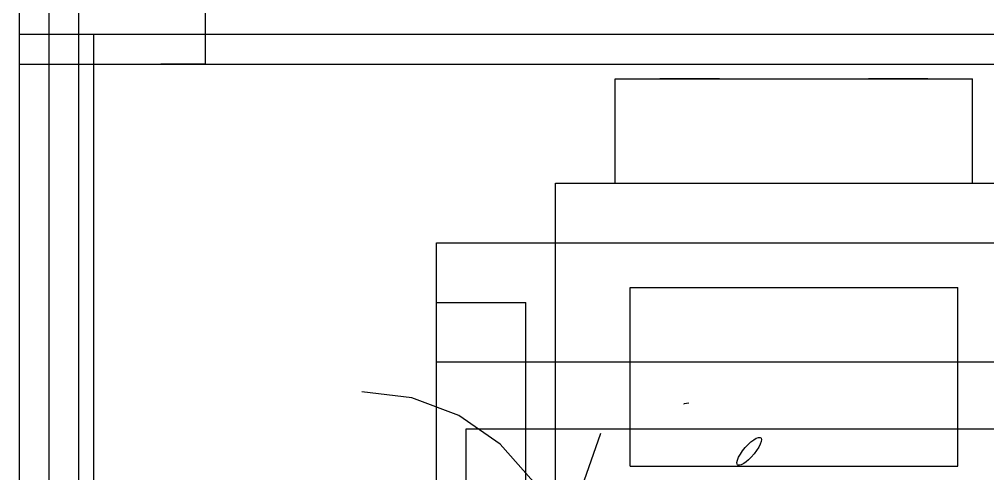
# Model space of a CAD drawing. Header units: millimetres. Extents: x -1355 to 669, y -1138 to 733.
# Drawn here: x 248 to 313, y 161.5 to 192 of the extents above; entities that cross this region are included whole.
import ezdxf

# ---------------------------------------------------------------- set-up
doc = ezdxf.new("R2010")
doc.units = ezdxf.units.MM
doc.layers.add('HIDDEN', color=8, linetype='Continuous')

msp = doc.modelspace()

# ---------------------------------------------------------------- linework, layer by layer
at = {"layer": 'HIDDEN'}
for points in [[(260.5, 189), (260.5, 201)], [(248, 189), (248, 193)], [(248, 189), (248, 193)], [(250, 189), (250, 193)], [(250, 189), (250, 193)], [(250, 189), (250, 193)], [(250, 189), (250, 193)], [(252, 189), (252, 193)], [(252, 189), (252, 193)], [(248, 109), (248, 191)], [(248, 191), (252, 191)], [(248, 109), (248, 191)], [(248, 191), (252, 191)], [(248, 109), (248, 191)], [(248, 191), (252, 191)], [(248, 109), (248, 191)], [(248, 191), (252, 191)], [(250, 109), (250, 191)], [(250, 191), (253, 191)], [(250, 109), (250, 191)], [(250, 191), (253, 191)], [(252, 109), (252, 191)], [(252, 109), (252, 191)], [(252, 109), (252, 191)], [(252, 109), (252, 191)], [(253, 109), (253, 191)], [(253, 109), (253, 191)], [(253, 109), (253, 191)], [(253, 191), (357, 191)], [(253, 109), (253, 191)], [(253, 191), (357, 191)], [(253, 109), (253, 191)], [(253, 191), (357, 191)], [(253, 109), (253, 191)], [(253, 191), (357, 191)], [(248, 189), (252, 189)], [(248, 189), (252, 189)], [(250, 189), (360, 189)], [(250, 189), (360, 189)], [(250, 189), (360, 189)], [(250, 189), (360, 189)], [(257.5, 189), (257.544, 189)], [(257.544, 189), (257.5, 189)], [(257.544, 189), (257.672, 189)], [(257.672, 189), (257.544, 189)], [(257.672, 189), (257.877, 189)], [(257.877, 189), (257.672, 189)], [(257.877, 189), (258.148, 189)], [(258.148, 189), (257.877, 189)], [(258.148, 189), (258.468, 189)], [(258.468, 189), (258.148, 189)], [(258.468, 189), (258.819, 189)], [(258.819, 189), (258.468, 189)], [(258.819, 189), (259.181, 189)], [(259.181, 189), (258.819, 189)], [(259.181, 189), (259.532, 189)], [(259.532, 189), (259.181, 189)], [(259.532, 189), (259.852, 189)], [(259.852, 189), (259.532, 189)], [(259.852, 189), (260.123, 189)], [(260.123, 189), (259.852, 189)], [(260.123, 189), (260.328, 189)], [(260.328, 189), (260.123, 189)], [(260.328, 189), (260.456, 189)], [(260.456, 189), (260.328, 189)], [(260.456, 189), (260.5, 189)], [(260.5, 189), (260.456, 189)], [(288, 188), (312, 188)], [(288, 188), (312, 188)], [(288, 181), (288, 188)], [(288, 181), (288, 188)], [(291, 188), (291.015, 188)], [(291.015, 188), (291, 188)], [(291.015, 188), (291.13, 188)], [(291.13, 188), (291.015, 188)], [(291.13, 188), (291.354, 188)], [(291.354, 188), (291.13, 188)], [(291.354, 188), (291.674, 188)], [(291.674, 188), (291.354, 188)], [(291.674, 188), (292.071, 188)], [(292.071, 188), (291.674, 188)], [(292.071, 188), (292.521, 188)], [(292.521, 188), (292.071, 188)], [(292.521, 188), (293, 188)], [(293, 188), (292.521, 188)], [(293.479, 188), (293, 188)], [(293, 188), (293.479, 188)], [(293.929, 188), (293.479, 188)], [(293.479, 188), (293.929, 188)], [(294.326, 188), (293.929, 188)], [(293.929, 188), (294.326, 188)], [(294.646, 188), (294.326, 188)], [(294.326, 188), (294.646, 188)], [(294.87, 188), (294.646, 188)], [(294.646, 188), (294.87, 188)], [(294.985, 188), (294.87, 188)], [(294.87, 188), (294.985, 188)], [(295, 188), (294.985, 188)], [(294.985, 188), (295, 188)], [(305, 188), (305.015, 188)], [(305.015, 188), (305, 188)], [(305.015, 188), (305.13, 188)], [(305.13, 188), (305.015, 188)], [(305.13, 188), (305.354, 188)], [(305.354, 188), (305.13, 188)], [(305.354, 188), (305.674, 188)], [(305.674, 188), (305.354, 188)], [(305.674, 188), (306.071, 188)], [(306.071, 188), (305.674, 188)], [(306.071, 188), (306.521, 188)], [(306.521, 188), (306.071, 188)], [(306.521, 188), (307, 188)], [(307, 188), (306.521, 188)], [(307.479, 188), (307, 188)], [(307, 188), (307.479, 188)], [(307.929, 188), (307.479, 188)], [(307.479, 188), (307.929, 188)], [(308.326, 188), (307.929, 188)], [(307.929, 188), (308.326, 188)], [(308.646, 188), (308.326, 188)], [(308.326, 188), (308.646, 188)], [(308.87, 188), (308.646, 188)], [(308.646, 188), (308.87, 188)], [(308.985, 188), (308.87, 188)], [(308.87, 188), (308.985, 188)], [(309, 188), (308.985, 188)], [(308.985, 188), (309, 188)], [(312, 181), (312, 188)], [(312, 181), (312, 188)], [(284, 181), (316, 181)], [(284, 181), (316, 181)], [(284, 139), (284, 181)], [(284, 139), (284, 181)], [(288, 181), (312, 181)], [(288, 181), (312, 181)], [(276, 169), (276, 177)], [(276, 177), (334, 177)], [(276, 169), (276, 177)], [(276, 177), (334, 177)], [(289, 174), (311, 174)], [(289, 174), (311, 174)], [(289, 162), (289, 174)], [(289, 162), (289, 174)], [(311, 162), (311, 174)], [(311, 162), (311, 174)], [(276, 109), (276, 173)], [(276, 173), (282, 173)], [(276, 109), (276, 173)], [(276, 173), (282, 173)], [(282, 109), (282, 173)], [(282, 109), (282, 173)], [(276, 169), (334, 169)], [(276, 169), (334, 169)], [(274.35, 166.593), (271, 167)], [(277.506, 165.396), (274.35, 166.593)], [(292.603, 166.154), (292.634, 166.201)], [(292.634, 166.201), (292.952, 166.251)], [(280.284, 163.479), (277.506, 165.396)], [(278, 157.5), (278, 164.5)], [(278, 164.5), (332, 164.5)], [(278, 157.5), (278, 164.5)], [(278, 164.5), (332, 164.5)], [(285.458, 159.673), (287.048, 164.208)], [(297.305, 163.776), (297.476, 163.879)], [(297.476, 163.879), (297.621, 163.933)], [(297.621, 163.933), (297.732, 163.935)], [(297.732, 163.935), (297.777, 163.914)], [(297.777, 163.914), (297.803, 163.887)], [(297.803, 163.887), (297.829, 163.789)], [(282.522, 160.953), (280.284, 163.479)], [(296.557, 163.027), (296.732, 163.245)], [(296.732, 163.245), (296.923, 163.45)], [(296.923, 163.45), (297.117, 163.631)], [(297.117, 163.631), (297.305, 163.776)], [(297.639, 163.267), (297.498, 163.048)], [(297.745, 163.47), (297.639, 163.267)], [(297.809, 163.647), (297.745, 163.47)], [(297.829, 163.789), (297.809, 163.647)], [(296.208, 162.409), (296.287, 162.597)], [(296.287, 162.597), (296.406, 162.807)], [(296.406, 162.807), (296.557, 163.027)], [(297.142, 162.616), (296.948, 162.426)], [(297.329, 162.827), (297.142, 162.616)], [(297.498, 163.048), (297.329, 162.827)], [(289, 162), (311, 162)], [(289, 162), (311, 162)], [(296.173, 162.255), (296.208, 162.409)], [(296.184, 162.141), (296.173, 162.255)], [(296.222, 162.086), (296.184, 162.141)], [(296.24, 162.075), (296.222, 162.086)], [(296.337, 162.061), (296.24, 162.075)], [(296.471, 162.098), (296.337, 162.061)], [(296.633, 162.183), (296.471, 162.098)], [(296.786, 162.291), (296.633, 162.183)], [(296.948, 162.426), (296.786, 162.291)]]:
    msp.add_lwpolyline(points, dxfattribs=at)

doc.saveas('drawing.dxf')
